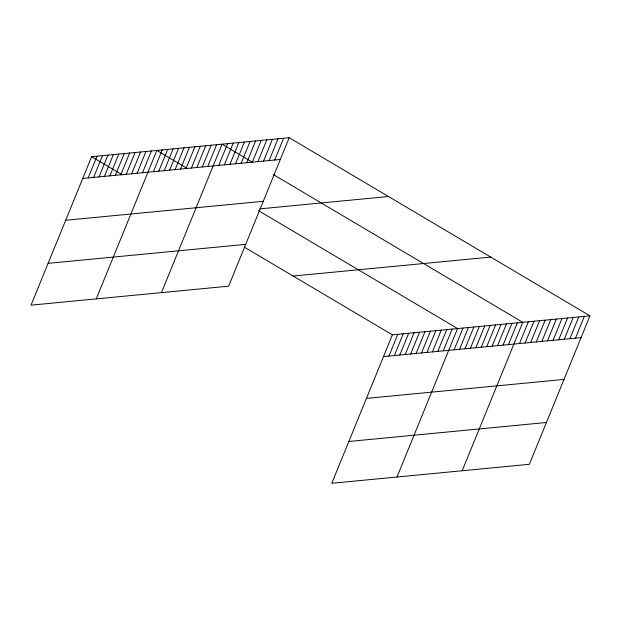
<?xml version="1.0" encoding="UTF-8"?>
<svg xmlns="http://www.w3.org/2000/svg" width="621" height="621" viewBox="0 0 621 621"><rect width="100%" height="100%" fill="white"/><g stroke="black" fill="none" stroke-linecap="round" stroke-linejoin="round"><path stroke-width="0.93" d="M289.207 137.722L91.629 156.702L31.05 305.152L228.629 286.172L289.207 137.722L589.95 315.848L529.371 464.298L331.793 483.278L392.371 334.828L589.95 315.848M88.182 177.948L97.062 156.181M93.616 177.427L102.496 155.654M99.049 176.9L107.93 155.134M104.483 176.38L113.364 154.613M109.917 175.859L118.797 154.093M115.351 175.339L124.231 153.573M120.777 174.811L129.665 153.045M126.21 174.291L135.099 152.525M131.644 173.771L140.532 152.005M137.078 173.251L145.966 151.485M142.512 172.731L151.4 150.957M96.247 298.887L156.834 150.437L187.363 168.524M153.379 171.683L162.267 149.917M158.813 171.163L167.693 149.397M164.247 170.643L173.127 148.877M169.68 170.115L178.561 148.349M175.114 169.595L183.995 147.829M180.548 169.075L189.428 147.309M185.982 168.555L194.862 146.789M191.415 168.035L200.296 146.261M196.849 167.507L205.73 145.741M202.283 166.987L211.163 145.221M207.717 166.467L216.597 144.701M161.452 292.623L222.031 144.173L252.568 162.26M218.747 165.403L227.628 143.637M224.344 164.868L233.224 143.102M229.941 164.332L238.821 142.566M235.538 163.797L244.426 142.023M241.134 163.253L250.022 141.487M246.739 162.718L255.619 140.951M252.336 162.182L261.216 140.416M257.932 161.639L266.813 139.872M263.529 161.103L272.409 139.337M269.126 160.567L278.014 138.801M274.723 160.032L283.611 138.266M388.925 356.074L397.805 334.308M394.358 355.554L403.239 333.788M399.792 355.033L408.672 333.26M405.226 354.506L414.106 332.74M410.66 353.986L419.54 332.219M416.093 353.465L424.974 331.699M421.527 352.945L430.407 331.179M426.961 352.418L435.841 330.651M432.395 351.897L441.275 330.131M437.821 351.377L446.709 329.611M443.254 350.857L452.142 329.091M396.998 477.013L457.576 328.563L258.437 210.62M454.122 349.809L463.01 328.043M459.556 349.289L468.444 327.523M464.989 348.769L473.877 327.003M470.423 348.249L479.311 326.475M475.857 347.721L484.737 325.955M481.291 347.201L490.171 325.435M486.724 346.681L495.605 324.915M492.158 346.161L501.038 324.395M497.592 345.633L506.472 323.867M503.026 345.113L511.906 323.347M508.459 344.593L517.34 322.827M462.195 470.749L522.773 322.307L273.178 174.47M519.49 343.537L528.37 321.763M525.087 342.994L533.967 321.228M530.683 342.458L539.571 320.692M536.28 341.923L545.168 320.157M541.885 341.379L550.765 319.613M547.481 340.844L556.362 319.078M553.078 340.308L561.958 318.542M558.675 339.772L567.555 318.006M564.272 339.229L573.16 317.463M569.868 338.693L578.756 316.927M575.465 338.158L584.353 316.392M82.748 178.468L280.319 159.488M65.686 220.269L263.265 201.297M259.694 208.873L388.451 196.508M48.112 263.343L245.683 244.364M293.128 276.05L490.706 257.071M383.491 356.594L581.07 337.622M366.429 398.403L564.008 379.423M348.855 441.469L546.433 422.497M91.629 156.702L122.166 174.788M244.364 247.166L392.371 334.828"/></g></svg>
